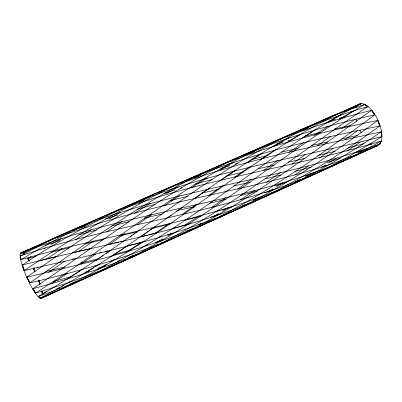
<?xml version="1.0" encoding="UTF-8"?>
<svg xmlns="http://www.w3.org/2000/svg" width="402" height="402" viewBox="0 0 402 402"><rect width="100%" height="100%" fill="white"/><g stroke="black" fill="none" stroke-linecap="round" stroke-linejoin="round"><path stroke-width="0.6" d="M42.23 296.927L42.145 298.008L58.195 290.35M356.197 107.751L356.438 106.61L353.861 107.947M356.398 107.49L356.916 106.399L352.825 107.831M42.496 297.068L41.562 298.269C106.927 269.4 165.493 227.733 223.185 186.136C266.993 155.182 311.289 123.404 361.453 103.56C323.057 122.7 287.847 147.439 253.034 172.337L230.557 188.448C177.362 226.864 122.188 263.501 61.486 289.058M344.936 139.775L357.72 130.454M305.123 154.675L291.907 164.237M317.258 145.901L330.565 136.363M333.233 148.263L319.339 158.182M251.622 179.116L237.542 189.211M263.375 170.659L278.189 160.076M196.804 204.05L182.201 214.437M208.95 195.372L222.628 185.634M176.609 211.316C227.16 175.352 277.943 138.308 335.66 114.52M182.005 207.558L148.986 230.843M167.659 217.773L171.257 215.216M280.852 172.172L266.365 182.392M194.302 198.824L209.362 188.231M124.575 233.738L109.299 244.537M135.74 232.959L136.559 232.386M136.966 232.095L137.785 231.517M133.288 234.693L134.514 233.828M64.828 261.079L48.541 272.501M137.258 224.768L151.921 214.482M131.238 236.14L132.057 235.562M130.007 237.009L130.826 236.431M155.192 226.597L146.328 232.698M225.658 197.643L211.688 207.372M77.938 251.858L93.45 241.004M148.293 231.436L140.991 236.401M288.882 152.544L303.525 142.454M95.907 253.923L80.998 264.199M145.846 233.145L118.118 251.913L94.947 266.858M234.763 177.091L250.114 166.508M169.423 223.406L154.403 233.723M341.755 128.474L355.358 119.113M360.368 142.001L346.805 151.278M110.475 250.597L108.791 251.752M308.188 165.951L294.686 175.041M46.778 258.943L62.144 248.552M106.389 232.07L122.248 221.356M164.539 205.764L179.659 195.563M107.52 252.617L108.369 252.039M106.254 253.486L107.098 252.908M221.296 179.995L235.723 170.292M103.284 255.501L101.153 256.943M254.692 190.407L240.13 200.07M99.872 257.808L100.726 257.23M98.59 258.672L99.445 258.094M127.238 245.908L111.967 256.034M95.586 260.682L96.872 259.823M199.457 215.658L184.146 225.668M67.511 273.285L51.908 283.48M260.833 159.308L275.29 149.906M314.052 135.399L328.283 126.178M141.559 242.295L126.288 252.124M75.385 239.833L91.254 229.743M134.399 213.382L150.443 203.236M191.181 188.02L207.397 177.805M81.209 270.129L78.556 271.837M77.224 272.687L78.109 272.119M336.208 158.227L328.68 162.991M247.868 162.383L262.215 153.398M76.777 272.973L66.451 279.475M302.857 137.529L314.997 129.972M282.787 182.729L276.365 186.734M98.922 264.375L72.832 280.219L47.682 294.209L40.637 297.882L38.11 296.555C80.847 271.893 121.037 243.15 161.202 214.562C208.899 180.729 257.571 147.122 312.012 124.957M31.034 256.571L27.668 258.787L29.235 260.737L28.235 258.536L36.044 256.355M228.376 207.543L223.607 210.487M93.616 267.682L84.194 273.42M286.279 143.032L299.485 135.097M171.76 233.426L167.991 235.728M222.406 211.221L223.205 210.733M325.424 165.006L321.414 167.443M339.534 119.183L353.423 110.917M114.545 259.385L110.57 261.782M272.933 188.829L267.546 192.061M218.788 213.407L213.11 216.778M44.19 248.516L45.511 247.727M162.91 238.768L156.494 242.537M106.56 264.164L97.54 269.415M50.803 244.597L61.446 238.471M108.57 219.266L120.389 212.467M165.82 193.975L178.362 186.784M220.035 170.207L234.13 162.132M273.857 146.423L289.063 137.755M326.494 123.107L341.107 114.796M47.034 291.184L42.773 293.661L41.718 290.746M362.715 150.057L358.443 152.499M69.023 282.31L70.42 281.506M311.058 173.523L306.922 175.86M256.592 198.392L254.607 199.508M61.968 286.284L63.385 285.495M118.635 260.833L119.535 260.33M202.97 222.904L199.452 224.562M305.409 176.704L306.545 176.076M253.014 200.392L254.21 199.729M59.114 287.867L60.069 287.34M58.637 288.128L56.25 289.435M299.691 179.835L294.284 182.704M350.866 156.679L347.574 158.438M245.773 204.332L240.878 206.914M322.7 122.087L323.987 121.404M191.402 228.934L185.377 232.1M322.957 169.569L324.082 168.971M133.549 255.25L127.178 258.571M320.69 170.76L321.826 170.167M80.294 228.215L90.751 222.864M194.593 177.991L207.517 171.408M74.702 281.953L66.034 286.43M214.703 218.753L215.964 218.09M139.027 202.352L149.83 196.839M249.758 153.695L262.998 146.976M213.437 219.407L214.281 218.969M303.249 130.132L315.917 123.721M99.766 270.938L100.701 270.456M156.599 245.23L157.936 244.542M183.644 232.999L184.945 232.326M210.899 220.718L212.171 220.065M317.268 172.528L318.414 171.94M96.465 272.631L97.882 271.908M124.424 259.978L125.801 259.275M154.368 246.376L155.262 245.918M95.993 272.868L94.098 273.827M152.569 247.285L153.916 246.602M209.628 221.366L206.206 223.09M314.972 173.699L316.123 173.116M339.791 162.463L340.911 161.895M152.122 247.516L150.318 248.421M261.24 198.111L262.456 197.498M30.205 249.506L22.964 253.24L24.517 254.26M93.621 274.069L83.536 279.033M286.827 186.523L288.013 185.925M339.414 162.649L335.65 164.524M364.865 151.137L365.961 150.589M231.411 161.076L232.748 160.408M177.071 236.326L178.393 235.667M286.43 186.719C242.697 208.683 195.704 223.321 148.293 234.959M312.661 174.855L313.816 174.277M91.209 222.633L92.123 222.175M148.504 249.325L149.866 248.647M204.492 223.944L205.779 223.306M260.019 198.719C186.01 235.899 103.992 251.959 23.994 270.647L22.703 264.878L55.396 256.858L112.485 243.642M147.142 249.999L148.052 249.547M232.175 211.351L227.125 213.834M363.77 151.69L358.237 154.393M118.856 262.772L116.052 264.159M175.749 236.984L174.418 237.642L175.815 237.049M311.5 175.433C220.216 220.653 117.5 231.457 20.663 259.762L20.718 255.843C111.203 225.014 207.548 215.191 297.078 181.317M235.426 159.081L236.768 158.423M173.976 237.858L170.408 239.597M115.58 264.385C90.646 276.591 64.908 287.123 38.708 296.289L40.044 298.153L41.039 297.781L62.717 288.641L83.048 279.269M145.775 250.672L140.263 253.34M335.268 164.709L314.253 174.347L295.354 181.835M182.227 182.347L183.588 181.689L182.242 182.232M291.405 134.368L292.289 133.941M343.961 111.253L346.162 110.188M37.617 245.843L39.014 245.17M67.777 232.562L69.169 231.889M226.698 214.04C163.74 244.753 95.229 261.26 27.336 277.003L29.441 283.008C88.937 268.943 148.217 251.773 203.196 224.587L201.774 225.15M39.476 244.944L41.341 244.054M239.909 156.901L240.808 156.468M267.008 145.022L268.345 144.373M293.626 133.293L294.957 132.655M169.956 239.813C126.303 260.943 80.048 276.149 33.26 288.616L35.376 293.138C71.094 282.581 106.153 269.581 139.801 253.556M99.475 218.582L100.857 217.919M158.016 192.839L159.383 192.181M213.372 168.554L214.271 168.116M268.792 144.162L271.033 143.092M71.023 230.999L73.35 229.899M128.68 205.718L130.057 205.06M186.312 180.377L188.588 179.297M214.723 167.9L216.08 167.252M347.484 109.555L348.805 108.927M41.808 243.828L43.21 243.165M148.378 196.94C104.907 217.447 64.23 243.295 24.607 270.375L22.095 265.149C69.501 233.075 120.881 207.477 173.719 185.689M242.16 155.82L246.22 153.901M296.299 132.017L297.636 131.379M322.987 120.293L325.655 119.032M357.117 154.926L342.047 161.674M102.244 217.256L103.631 216.603M160.76 191.533L162.132 190.88M349.248 108.716L351.459 107.676M131.434 204.407L132.816 203.754M189.046 179.081L190.412 178.433M217.442 166.609L218.804 165.966M45.084 242.28L47.426 241.19M133.278 203.538C211.482 165.956 297.455 150.313 381.508 131.745L381.403 136.755C288.616 160.398 192.025 173.729 105.022 215.944M162.589 190.664C223.808 161.498 289.922 144.815 356.031 131.022L379.568 125.982L378.011 120.389C314.309 133.363 250.808 150.001 191.784 177.795M272.38 142.454C304.585 129.082 337.976 118.585 371.825 110.289L374.448 114.866C321.575 126.675 269.285 142.228 220.165 165.328M298.977 130.745C320.389 120.711 342.368 111.841 364.815 104.394L367.569 106.711C335.63 116.002 304.309 127.494 274.179 141.61M326.097 118.826L329.218 117.369M74.747 229.24C171.267 182.011 279.601 171.935 381.337 141.012L379.518 144.082C271.159 183.779 152.569 189.93 47.898 240.969M352.79 107.053L358.986 104.203L360.966 103.776L329.665 117.163M247.577 153.268L273.727 141.841M99.716 271.847C196.699 230.808 274.641 158.031 364.323 104.61L368.066 106.495C285.611 161.287 208.98 227.019 116.047 264.114M99.244 272.053L85.028 278.109M182.815 234.059C252.536 204.256 314.329 159.483 374.95 114.645L371.327 110.51C301.264 160.287 232.698 214.186 152.79 247.647M292.606 184.201C323.58 170.739 353.458 154.73 381.9 136.529L381.011 131.972C341.836 158.664 300.405 182.267 256.506 200.286M292.148 184.397L289.862 185.382M182.347 234.26L180.016 235.265M152.323 247.848L149.976 248.848M289.405 185.573L279.32 189.774M207.357 222.808C268.662 197.111 324.218 159.926 377.508 120.61L380.066 125.756C332.766 160.157 282.42 190.935 228.17 213.14M179.548 235.466L177.217 236.456M341.594 161.87L337.514 163.589M61.009 289.259L58.627 290.269M200.231 173.991C137.881 200.121 81.651 238.381 26.723 277.274L30.055 282.732C94.766 237.582 158.931 189.633 232.632 159.89M53.828 238.316L20.934 253.205L21.241 252.582L28.381 249.587M312.746 174.86C336.117 165.081 358.845 153.795 380.845 141.238L380.006 143.861L375.192 146.323L348.062 159.107L329.333 166.936M204.568 223.989L205.965 223.401M282.651 137.801C227.326 160.705 177.684 194.804 129.017 229.205L74.752 267.26L35.979 292.862L32.652 288.887C107.063 238.703 177.915 180.709 262.024 147.026M200.668 173.805L204.166 172.352M54.33 238.105L60.34 235.607M364.157 151.504L377.202 145.871L375.081 145.886M147.162 250.034L148.569 249.441M58.149 290.47L55.762 291.465M283.053 137.635L284.671 136.966M363.704 151.69L360.996 152.815M311.379 175.428L309.098 176.372M115.575 264.31L108.937 267.018M174.166 185.503L176.865 184.392M336.419 164.122C234.461 205.281 122.334 212.15 20.346 253.466C48.22 239.662 78.058 229.733 107.811 220.603C137.981 211.598 168.634 204.342 199.342 197.442C259.637 183.764 321.228 171.84 377.679 145.65L375.217 146.011M171.604 238.798L173.006 238.22M144.338 251.205L145.75 250.622M55.285 291.661L52.893 292.646M227.708 213.331L221.2 215.964M336.806 114.047L337.956 113.575M285.073 136.801L286.284 136.303M119.771 209.497C85.626 223.411 52.853 240.522 21.266 259.496L20.12 256.109C43.316 243.29 67.27 231.838 91.802 221.809M29.924 248.949L30.949 248.531M198.98 226.301L200.377 225.728M171.131 238.994L168.79 239.949M205.477 171.815L206.789 171.282M31.462 248.32L34.024 247.275M141.509 252.366L142.926 251.788M52.416 292.842L50.019 293.812M313.188 124.474L313.972 124.158M286.686 136.142L287.49 135.816M233.059 159.72L235.185 158.86M149.755 196.327L151.137 195.769M120.243 209.301L121.66 208.723M61.838 234.994L63.335 234.386M207.226 171.106L208.97 170.403M178.212 183.845L179.553 183.302M151.594 195.583L153.896 194.658M304.525 178.232L305.897 177.679M278.862 189.965L276.561 190.89M168.317 240.14L166.438 240.893M314.364 124.002L317.892 122.595M34.537 247.069L36.069 246.451M356.926 154.474L347.393 158.222M340.248 112.65L341.393 112.193M64.833 233.783L66.33 233.185M250.039 202.915L241.23 206.362M47.14 294.967L48.577 294.39M263.265 146.529L264.501 146.037M209.407 170.232L210.713 169.709M303.153 178.784L297.651 180.95M194.774 227.999L186.337 231.296M164.559 241.647L165.971 241.084M137.263 254.074L129.208 257.22M236.884 158.182L238.155 157.679M273.335 192.171L274.717 191.623M76.44 281.566L77.877 281.003M75.963 281.757L69.732 284.169M270.566 193.251L271.953 192.714M160.79 243.125L161.735 242.758M72.792 230.647L85.651 225.823M188.95 179.619L190.287 179.111M132.987 204.271L143.775 200.261M190.734 178.94L200.528 175.342M245.783 154.745L254.657 151.504M367.413 148.785L356.519 152.755M315.168 172.413L305.987 175.754M299.555 131.137L307.575 128.233M25.1 252.411L23.542 252.989L24.401 254.31M259.461 197.447L252.958 199.794M117.299 261.642L118.731 261.124M200.151 223.919L201.563 223.411M59.134 288.108L56.712 288.978M198.739 224.422L199.678 224.085M325.479 166.177L326.856 165.704M275.043 189.236L267.159 191.905M220.683 213.819L210.341 217.291M244.572 202.708L245.501 202.392M163.187 239.667L155.092 242.371M105.304 265.843L97.585 268.415M45.22 245.341L60.014 240.537M44.074 293.359L42.205 293.917L42.109 291.053M265.762 192.367L266.692 192.061M105.249 219.025L117.876 214.975M264.37 192.824L265.3 192.523M340.117 158.323L326.866 162.488M163.795 193.407L174.89 189.915M286.616 182.307L274.566 186.071M231.467 207.025L221.597 210.095M202.794 219.713L203.739 219.417M220.879 168.488L229.683 165.765M147.921 244.682L145.047 245.582M89.832 270.908L85.938 272.119M172.222 233.25L173.177 232.954M171.744 233.401L167.453 234.723M276.114 144.383L283.239 142.228M328.384 121.419L335.58 119.278M219.246 210.804L220.185 210.522M215.944 211.789L217.361 211.367M180.875 188.111L181.794 187.84M190 223.628L172.835 228.522M160.277 236.873L161.237 236.587M158.84 237.296L159.8 237.014M131.57 249.662L113.123 254.863M235.396 164.076L238.029 163.312M72.244 276.234L63.38 278.772M287.852 140.881L292.46 139.574M78.686 234.909L96.646 229.904M363.634 143.71L347.841 148.031M136.655 209.397L155.262 204.327M339.177 118.253L345.177 116.59M311.294 167.041L294.772 171.518M62.883 278.908L53.466 281.5M257.355 191.076L240.542 195.603M201.754 215.849L184.629 220.432M194.638 184.176L211.98 179.583M141.991 242.054L142.961 241.788M140.544 242.446L141.509 242.185M139.092 242.843L140.057 242.582M138.605 242.969L136.183 243.622M251.17 159.669L268.204 155.303M134.243 244.135L135.7 243.748M132.786 244.522L133.76 244.265M131.328 244.903L132.303 244.647M129.871 245.28L130.846 245.029M305.017 136.193L320.932 132.223M51.526 252.215L69.888 247.572M128.414 245.662L129.384 245.411M126.952 246.039L127.926 245.788M156.986 232.748L154.092 233.492M125.489 246.416L126.464 246.165M98.42 258.747L80.611 263.215M111.47 226.04L129.097 221.688M153.664 233.678L142.479 236.406M147.439 235.25L141.022 236.763M335.208 151.268L317.625 155.514M39.019 260.818L57.009 256.426M169.935 200.603L187.809 196.317M280.978 175.026L264.863 178.905M226.009 199.281L209.527 203.241M170.272 224.055L151.961 228.462M141.172 236.803L123.464 240.984M109.329 250.461L110.314 250.22M107.857 250.818L104.897 251.536M226.06 176.101L243.26 172.081M100.947 252.486L101.937 252.25M99.465 252.843L100.455 252.607M34.793 267.953L33.758 268.199L34.914 271.511M65.104 266.948L45.873 271.466M85.018 243.919L103.972 239.497M120.525 241.758L123.726 241.004M37.376 267.34L38.406 267.099M121.997 241.331L114.625 243.054M118.922 242.135L107.223 244.773M281.727 152.072L298.294 148.313M72.752 252.717L90.832 248.542M144.147 218.145L162.448 213.959M73.531 258.928L74.536 258.697M59.893 262.084L60.908 261.848M72.023 259.275L73.028 259.044M194.869 206.638L177.277 210.623M136.906 231.964L119.283 235.994M250.562 182.207L233.914 185.94M334.353 129.102L350.338 125.57M357.383 135.434L341.569 138.931M305.012 158.413L288.345 162.122M201.844 193.091L218.608 189.337M258.154 168.739L274.385 165.182M311.384 145.449L327.992 141.871M370.172 143.765L371.714 144.66M369.91 143.62L370.795 144.454M33.195 268.451L35.024 271.461M38.738 280.892L40.326 284.149M38.909 280.154L39.888 284.345M42.115 297.425A25.024 4.819 65.9 0 1 25.638 274.762A25.024 4.819 65.9 0 1 23.919 254.064M27.421 258.426A25.024 4.819 65.9 0 1 29.256 261.275M33.09 268.24A25.024 4.819 65.9 0 1 34.678 271.506M38.652 280.993A25.024 4.819 65.9 0 1 39.813 284.284M41.788 291.425A25.024 4.819 65.9 0 1 42.255 294.385M358.775 104.334A22.753 10.276 65.9 0 1 378.699 121.992A22.753 10.276 65.9 0 1 375.835 145.946M361.287 132.881A22.753 10.276 65.9 0 1 359.835 130.072M356.639 121.319A22.753 10.276 65.9 0 1 356.167 119.253M356.73 106.751A22.753 10.276 65.9 0 1 357.971 104.987"/></g></svg>
